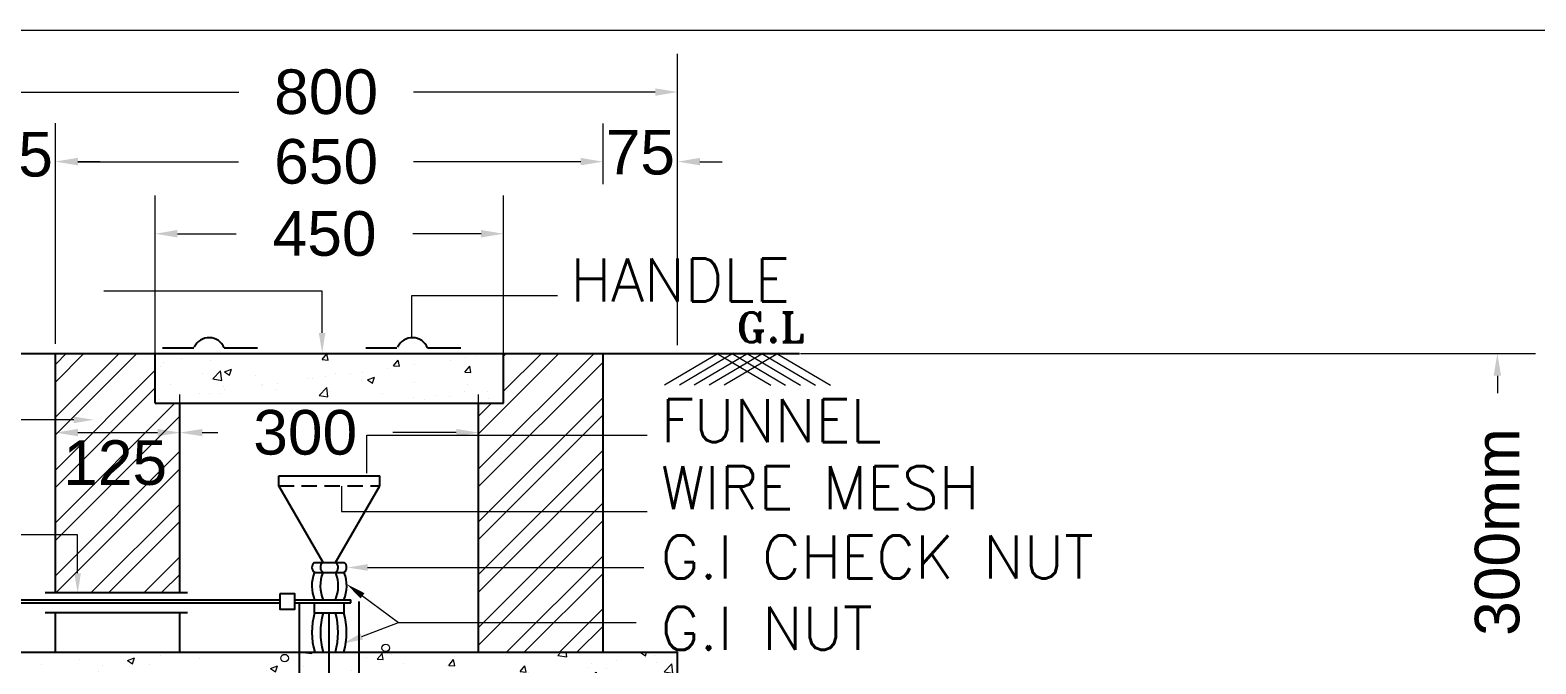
# Model space of a CAD drawing. Extents: x 3505867 to 3988380, y -625948 to -590408.
# Drawn here: x 3724660 to 3727261, y -613877 to -612783 of the extents above; entities that cross this region are included whole.
import ezdxf

# ---------------------------------------------------------------- set-up
doc = ezdxf.new("R2010")
doc.units = 0
doc.header["$LTSCALE"] = 6
doc.header["$MEASUREMENT"] = 0
doc.linetypes.add('CENTER', pattern=[50.8, 31.75, -6.35, 6.35, -6.35])
doc.linetypes.add('HIDDEN', pattern=[0.375, 0.25, -0.125])
doc.layers.get('0').update_dxf_attribs({"linetype": 'CONTINUOUS'})
doc.layers.add('ELECTRICAL', color=5, linetype='CONTINUOUS')
doc.layers.add('EP', color=3, linetype='CONTINUOUS')
for name, color, linetype, lineweight in [('HAT', 250, 'CONTINUOUS', 5), ('TXT', 7, 'CONTINUOUS', 18), ('WORKING', 113, 'CONTINUOUS', 0)]:
    doc.layers.add(name, color=color, linetype=linetype, lineweight=lineweight)
doc.styles.add('ARIAL', font='')
doc.styles.add('ROMANS', font='romans.shx')
doc.styles.add('ROMANT', font='romant.shx')
doc.styles.get('ARIAL').set_extended_font_data('Arial')

# ---------------------------------------------------------------- blocks, each defined once
blk = doc.blocks.new('*X203')
at = {"color": 0}
for p, q in [((2622.9, 7608), (2686.6, 7671.7)), ((2622.9, 7661), (2633.6, 7671.7)), ((2622.9, 7590.3), (2704.3, 7671.7)), ((2622.9, 7643.3), (2651.2, 7671.7)), ((2622.9, 7554.9), (2722.9, 7654.9)), ((2622.9, 7537.3), (2722.9, 7637.3)), ((2622.9, 7501.9), (2742.7, 7621.7)), ((2622.9, 7484.2), (2747.9, 7609.2)), ((2622.9, 7448.9), (2747.9, 7573.9)), ((2623.4, 7431.7), (2747.9, 7556.2)), ((2658.7, 7431.7), (2747.9, 7520.8)), ((2676.4, 7431.7), (2747.9, 7503.2)), ((2711.8, 7431.7), (2747.9, 7467.8)), ((2729.4, 7431.7), (2747.9, 7450.1))]:
    blk.add_line(p, q, dxfattribs=at)
blk = doc.blocks.new('*X204')
at = {"color": 0}
for p, q in [((3047.9, 7555.7), (3163.9, 7671.7)), ((3047.9, 7591), (3128.5, 7671.7)), ((3072.9, 7633.7), (3110.9, 7671.7)), ((3072.9, 7669.1), (3075.5, 7671.7)), ((3047.9, 7538), (3172.9, 7663)), ((3047.9, 7502.6), (3172.9, 7627.6)), ((3047.9, 7608.7), (3060.9, 7621.7)), ((3047.9, 7485), (3172.9, 7610)), ((3047.9, 7449.6), (3172.9, 7574.6)), ((3047.9, 7431.9), (3172.9, 7556.9)), ((3047.9, 7396.6), (3172.9, 7521.6)), ((3047.9, 7378.9), (3172.9, 7503.9)), ((3076, 7371.7), (3172.9, 7468.5)), ((3093.7, 7371.7), (3172.9, 7450.9)), ((3129.1, 7371.7), (3172.9, 7415.5)), ((3146.7, 7371.7), (3172.9, 7397.8))]:
    blk.add_line(p, q, dxfattribs=at)
blk = doc.blocks.new('*X205')
at = {"color": 0}
for p, q in [((2551.5, 7371.3), (2552.6, 7371.7)), ((2551.5, 7371.3), (2556.5, 7367.9)), ((2556.5, 7367.9), (2557.8, 7371.7)), ((2564.7, 7371.5), (2564.7, 7371.5)), ((2874.4, 7371.1), (2874.9, 7371.7)), ((2874.4, 7371.1), (2880.4, 7370.5)), ((2880.4, 7370.5), (2880.2, 7371.7)), ((2946.1, 7364.8), (2951, 7370.5)), ((2952.1, 7364.3), (2951, 7370.5)), ((2960.5, 7369.4), (2960.5, 7369.4)), ((3074.5, 7368.5), (3074.5, 7368.5)), ((3127.5, 7368.5), (3130.5, 7371.7)), ((3127.5, 7368.5), (3136.4, 7367.1)), ((3136.4, 7367.1), (3135.8, 7371.7)), ((3210.4, 7371.5), (3210.9, 7371.7)), ((3210.4, 7371.5), (3215.4, 7368.1)), ((3215.4, 7368.1), (3216.6, 7371.7)), ((2583.6, 7355.8), (2583.6, 7355.8)), ((2608.6, 7359.1), (2608.6, 7359.1)), ((2646.5, 7364.1), (2646.5, 7364.1)), ((2670.4, 7358.1), (2670.4, 7358.1)), ((2695.2, 7363.3), (2702.2, 7365.9)), ((2695.2, 7363.3), (2700.2, 7359.9)), ((2700.2, 7359.9), (2702.2, 7365.9)), ((2717.3, 7359.1), (2717.3, 7359.1)), ((2728.7, 7368.1), (2728.7, 7368.1)), ((2767.8, 7365.5), (2767.8, 7365.5)), ((2838.9, 7355.3), (2845.9, 7357.9)), ((2838.9, 7355.3), (2843.9, 7351.9)), ((2843.9, 7351.9), (2845.9, 7357.9)), ((2872.3, 7357.8), (2872.3, 7357.8)), ((2920.3, 7353.2), (2920.3, 7353.2)), ((2935.5, 7366.2), (2935.5, 7366.2)), ((2946.1, 7364.8), (2952.1, 7364.3)), ((2972.3, 7360.7), (2972.3, 7360.7)), ((3016.2, 7358.5), (3016.2, 7358.5)), ((3017.9, 7358.5), (3022.7, 7364.3)), ((3017.9, 7358.5), (3023.9, 7358)), ((3023.9, 7358), (3022.7, 7364.3)), ((3023.6, 7367.7), (3023.6, 7367.7)), ((3089.6, 7352.2), (3094.4, 7358)), ((3095.6, 7351.7), (3094.4, 7358)), ((3156.8, 7356.6), (3156.8, 7356.6)), ((3161.3, 7359.9), (3161.3, 7359.9)), ((3176.2, 7355.4), (3176.2, 7355.4)), ((3186.3, 7363.2), (3186.3, 7363.2)), ((3215.1, 7366.6), (3215.1, 7366.6)), ((3224.2, 7368.2), (3224.2, 7368.2)), ((3226.7, 7361.8), (3226.7, 7361.8)), ((3234.2, 7351.9), (3242, 7360.1)), ((3243.1, 7350.6), (3242, 7360.1)), ((2553.8, 7338.1), (2553.8, 7338.1)), ((2563.5, 7338.2), (2563.5, 7338.2)), ((2598.7, 7348), (2598.7, 7348)), ((2607.1, 7337.3), (2614.9, 7345.4)), ((2612.1, 7348.1), (2612.1, 7348.1)), ((2614, 7344.6), (2614, 7344.6)), ((2616, 7335.9), (2614.9, 7345.4)), ((2652.1, 7345.8), (2652.1, 7345.8)), ((2665.9, 7352.1), (2665.9, 7352.1)), ((2705.5, 7343.5), (2705.5, 7343.5)), ((2746.2, 7341.2), (2746.2, 7341.2)), ((2758.9, 7341.2), (2758.9, 7341.2)), ((2809.4, 7349.6), (2809.4, 7349.6)), ((2812.2, 7339), (2812.2, 7339)), ((2818.5, 7339.7), (2818.5, 7339.7)), ((2834.4, 7352.9), (2834.4, 7352.9)), ((2869.8, 7346.8), (2869.8, 7346.8)), ((2957.9, 7348.5), (2957.9, 7348.5)), ((2982.6, 7347.2), (2989.6, 7349.9)), ((2982.6, 7347.2), (2987.6, 7343.9)), ((2987.6, 7343.9), (2989.7, 7349.9)), ((3035.2, 7343.3), (3035.2, 7343.3)), ((3060.2, 7346.6), (3060.2, 7346.6)), ((3072.9, 7340.8), (3072.9, 7340.8)), ((3089.6, 7352.2), (3095.6, 7351.7)), ((3098.1, 7351.6), (3098.1, 7351.6)), ((3098.5, 7346.6), (3098.5, 7346.6)), ((3124.9, 7348.3), (3124.9, 7348.3)), ((3126.4, 7339.2), (3133.4, 7341.9)), ((3126.4, 7339.2), (3131.3, 7335.9)), ((3131.3, 7335.9), (3133.4, 7341.9)), ((3161.3, 7346), (3166.1, 7351.7)), ((3161.3, 7346), (3167.3, 7345.4)), ((3167.3, 7345.4), (3166.2, 7351.7)), ((3233.1, 7339.7), (3237.9, 7345.4)), ((3233.1, 7339.7), (3239, 7339.2)), ((3234.2, 7351.9), (3243.1, 7350.6)), ((3239, 7339.2), (3237.9, 7345.4)), ((2566.4, 7336.8), (2566.4, 7336.8)), ((2601.4, 7320.9), (2606.2, 7326.7)), ((2607.4, 7320.4), (2606.2, 7326.7)), ((2607.1, 7337.3), (2616, 7335.9)), ((2611.2, 7331), (2618.2, 7333.7)), ((2611.2, 7331), (2616.2, 7327.7)), ((2616.2, 7327.6), (2618.2, 7333.7)), ((2619.8, 7334.6), (2619.8, 7334.6)), ((2620.2, 7324.6), (2620.2, 7324.6)), ((2673.2, 7332.3), (2673.2, 7332.3)), ((2683.3, 7333), (2683.3, 7333)), ((2708.4, 7336.3), (2708.4, 7336.3)), ((2713.8, 7320.7), (2721.6, 7328.9)), ((2716, 7325.8), (2716, 7325.8)), ((2722.7, 7319.4), (2721.6, 7328.8)), ((2726.6, 7330.1), (2726.6, 7330.1)), ((2754.9, 7323), (2761.9, 7325.7)), ((2754.9, 7323), (2759.9, 7319.6)), ((2759.9, 7319.6), (2761.9, 7325.7)), ((2766.6, 7332.2), (2766.6, 7332.2)), ((2779.9, 7327.8), (2779.9, 7327.8)), ((2833.3, 7325.6), (2833.3, 7325.6)), ((2841.2, 7328.5), (2841.2, 7328.5)), ((2865.6, 7336.7), (2865.6, 7336.7)), ((2919, 7334.5), (2919, 7334.5)), ((2934.2, 7330), (2934.2, 7330)), ((2971.1, 7327.4), (2971.1, 7327.4)), ((2972.1, 7335), (2972.1, 7335)), ((2972.4, 7332.2), (2972.4, 7332.2)), ((2981.8, 7326.6), (2981.8, 7326.6)), ((3022.4, 7334.4), (3022.4, 7334.4)), ((3025.8, 7330), (3025.8, 7330)), ((3040.2, 7336.6), (3040.2, 7336.6)), ((3079.2, 7327.7), (3079.2, 7327.7)), ((3132.5, 7325.5), (3132.5, 7325.5)), ((3160, 7323.8), (3160, 7323.8)), ((3185.9, 7323.2), (3185.9, 7323.2)), ((3197.9, 7328.7), (3197.9, 7328.7)), ((3225.5, 7328.5), (3225.5, 7328.5)), ((2557.3, 7316.4), (2557.3, 7316.4)), ((2582.3, 7319.7), (2582.3, 7319.7)), ((2601.4, 7320.9), (2607.4, 7320.4)), ((2612.8, 7311.3), (2612.8, 7311.3)), ((2664.7, 7318.8), (2664.7, 7318.8)), ((2673.1, 7314.7), (2677.9, 7320.4)), ((2673.1, 7314.7), (2679.1, 7314.1)), ((2679.1, 7314.1), (2677.9, 7320.4)), ((2713.8, 7320.7), (2722.7, 7319.4)), ((2724.6, 7308.5), (2724.6, 7308.5)), ((2744.8, 7308.4), (2749.7, 7314.1)), ((2744.8, 7308.4), (2750.8, 7307.9)), ((2750.8, 7307.9), (2749.7, 7314.1)), ((2782.9, 7318.5), (2782.9, 7318.5)), ((2783.1, 7310.1), (2783.1, 7310.1)), ((2808.1, 7313.4), (2808.1, 7313.4)), ((2816.6, 7302.1), (2821.4, 7307.9)), ((2820.5, 7304.2), (2828.3, 7312.3)), ((2822.6, 7301.6), (2821.4, 7307.9)), ((2829.4, 7302.8), (2828.3, 7312.3)), ((2846, 7318.4), (2846, 7318.4)), ((2868.6, 7313.5), (2868.6, 7313.5)), ((2919.1, 7319.9), (2919.1, 7319.9)), ((2923.5, 7316.5), (2923.5, 7316.5)), ((2940.1, 7321), (2940.1, 7321)), ((2993.5, 7318.8), (2993.5, 7318.8)), ((3042.3, 7307), (3049.3, 7309.7)), ((3046.9, 7316.5), (3046.9, 7316.5)), ((3047.3, 7303.6), (3049.3, 7309.7)), ((3071.8, 7312.1), (3071.8, 7312.1)), ((3100.2, 7314.3), (3100.2, 7314.3)), ((3123.6, 7315), (3123.6, 7315)), ((3135, 7320.5), (3135, 7320.5)), ((3136.7, 7311.6), (3136.7, 7311.6)), ((3153.6, 7312), (3153.6, 7312)), ((3175, 7322.1), (3175, 7322.1)), ((3195, 7321.6), (3195, 7321.6)), ((3207, 7309.8), (3207, 7309.8)), ((3239.3, 7320.9), (3239.3, 7320.9)), ((2562.3, 7304.9), (2562.3, 7304.9)), ((2578.8, 7297.2), (2578.8, 7297.2)), ((2632.2, 7294.9), (2632.2, 7294.9)), ((2657, 7293.5), (2657, 7293.5)), ((2666.3, 7298.5), (2666.3, 7298.5)), ((2670.9, 7290.7), (2677.9, 7293.4)), ((2675.9, 7287.4), (2677.9, 7293.4)), ((2682.1, 7296.8), (2682.1, 7296.8)), ((2685.6, 7292.7), (2685.6, 7292.7)), ((2719.9, 7301.8), (2719.9, 7301.8)), ((2765.3, 7298.9), (2765.3, 7298.9)), ((2806.9, 7296.5), (2806.9, 7296.5)), ((2816.6, 7302.1), (2822.5, 7301.6)), ((2817.3, 7306.4), (2817.3, 7306.4)), ((2820.5, 7304.2), (2829.4, 7302.8)), ((2865.2, 7306.5), (2865.2, 7306.5)), ((2927.3, 7287.6), (2935.1, 7295.7)), ((2936.2, 7286.2), (2935.1, 7295.7)), ((2945.8, 7295.6), (2945.8, 7295.6)), ((2960, 7289.6), (2964.8, 7295.3)), ((2966, 7289), (2964.9, 7295.3)), ((2969.9, 7294.1), (2969.9, 7294.1)), ((3008.9, 7303.9), (3008.9, 7303.9)), ((3021.2, 7301.1), (3021.2, 7301.1)), ((3033.9, 7307.2), (3033.9, 7307.2)), ((3042.3, 7307), (3047.3, 7303.6)), ((3071.7, 7307.5), (3071.7, 7307.5)), ((3078.3, 7301.6), (3078.3, 7301.6)), ((3186, 7299), (3193.1, 7301.7)), ((3186, 7299), (3191, 7295.6)), ((3191, 7295.6), (3193.1, 7301.7)), ((3224.3, 7295.2), (3224.3, 7295.2)), ((3234.7, 7297.6), (3234.7, 7297.6)), ((2549.6, 7278.4), (2549.6, 7278.4)), ((2556, 7280.2), (2556, 7280.2)), ((2593.9, 7285.2), (2593.9, 7285.2)), ((2608, 7288.4), (2608, 7288.4)), ((2611.5, 7278), (2611.5, 7278)), ((2663.5, 7285.5), (2663.5, 7285.5)), ((2670.9, 7290.7), (2675.9, 7287.4)), ((2714.8, 7292.5), (2714.8, 7292.5)), ((2739, 7290.4), (2739, 7290.4)), ((2748.6, 7286.5), (2748.6, 7286.5)), ((2792.3, 7288.2), (2792.3, 7288.2)), ((2814.6, 7282.7), (2821.6, 7285.4)), ((2814.6, 7282.7), (2819.6, 7279.4)), ((2819.6, 7279.4), (2821.6, 7285.4)), ((2819.7, 7279), (2819.7, 7279)), ((2845.7, 7285.9), (2845.7, 7285.9)), ((2867.4, 7280.2), (2867.4, 7280.2)), ((2882.8, 7287.3), (2882.8, 7287.3)), ((2917.9, 7286.6), (2917.9, 7286.6)), ((2927.3, 7287.6), (2936.2, 7286.3)), ((2952.5, 7281.4), (2952.5, 7281.4)), ((2960, 7289.6), (2966, 7289)), ((2961.7, 7281.5), (2961.7, 7281.5)), ((3005.9, 7279.1), (3005.9, 7279.1)), ((3020, 7291.6), (3020, 7291.6)), ((3031.7, 7283.3), (3036.6, 7289)), ((3031.7, 7283.3), (3037.7, 7282.8)), ((3034.6, 7271.7), (3041.8, 7279.2)), ((3037.7, 7282.8), (3036.6, 7289)), ((3042.7, 7271.7), (3041.8, 7279.2)), ((3103.5, 7277), (3108.3, 7282.8)), ((3109.5, 7276.5), (3108.3, 7282.8)), ((3108.7, 7281), (3108.7, 7281)), ((3122.4, 7281.7), (3122.4, 7281.7)), ((3133.7, 7284.3), (3133.7, 7284.3)), ((3171.6, 7289.3), (3171.6, 7289.3)), ((3173.8, 7288.8), (3173.8, 7288.8)), ((2690.2, 7276.5), (2690.2, 7276.5)), ((2781.8, 7274), (2781.8, 7274)), ((2816.1, 7273.1), (2816.1, 7273.1)), ((2958.3, 7274.7), (2965.3, 7277.4)), ((2958.3, 7274.7), (2962.8, 7271.7)), ((2963.4, 7271.7), (2965.3, 7277.4)), ((3045.5, 7272.7), (3045.5, 7272.7)), ((3059.3, 7276.9), (3059.3, 7276.9)), ((3070.5, 7274.2), (3070.5, 7274.2)), ((3103.5, 7277), (3109.5, 7276.5)), ((3112.6, 7274.6), (3112.6, 7274.6)), ((3166, 7272.4), (3166, 7272.4)), ((3176, 7271.7), (3180, 7276.5)), ((3180.9, 7271.7), (3180, 7276.5))]:
    blk.add_line(p, q, dxfattribs=at)
blk = doc.blocks.new('*X207')
at = {"color": 0}
for p, q in [((2794, 7671.3), (2794, 7671.3)), ((2821.8, 7671.7), (2824.9, 7671.4)), ((2824.9, 7671.4), (2824.9, 7671.7)), ((2890.6, 7665.7), (2895.5, 7671.4)), ((2896.6, 7665.1), (2895.5, 7671.4)), ((3020.9, 7671.4), (3020.9, 7671.4)), ((2728.2, 7658.7), (2728.2, 7658.7)), ((2730.9, 7663), (2730.9, 7663)), ((2749.4, 7666.4), (2749.4, 7666.4)), ((2778.7, 7665.1), (2778.7, 7665.1)), ((2792.5, 7653.3), (2799.5, 7656)), ((2797.5, 7650), (2799.6, 7656)), ((2890.6, 7665.7), (2896.6, 7665.1)), ((2956.7, 7656.8), (2956.7, 7656.8)), ((2962.4, 7659.4), (2967.2, 7665.1)), ((2962.4, 7659.4), (2968.4, 7658.9)), ((2962.6, 7661.4), (2962.6, 7661.4)), ((2968.4, 7658.9), (2967.2, 7665.1)), ((2983.2, 7660.3), (2983.2, 7660.3)), ((3019.9, 7665.1), (3019.9, 7665.1)), ((3034.1, 7653.1), (3038.9, 7658.9)), ((3034.6, 7667.3), (3034.6, 7667.3)), ((3040.1, 7652.6), (3038.9, 7658.9)), ((3044.9, 7668.4), (3044.9, 7668.4)), ((2770.2, 7651.5), (2770.2, 7651.5)), ((2780.8, 7646.1), (2788.6, 7654.2)), ((2780.8, 7646.1), (2789.7, 7644.7)), ((2789.7, 7644.7), (2788.6, 7654.2)), ((2792.5, 7653.3), (2797.5, 7650)), ((2823.6, 7649.3), (2823.6, 7649.3)), ((2846, 7641.4), (2846, 7641.4)), ((2877, 7647), (2877, 7647)), ((2880.8, 7646.4), (2880.8, 7646.4)), ((2893.8, 7648.5), (2893.8, 7648.5)), ((2904.3, 7651.4), (2904.3, 7651.4)), ((2918.8, 7651.8), (2918.8, 7651.8)), ((2930.3, 7644.8), (2930.3, 7644.8)), ((2931.3, 7652.8), (2931.3, 7652.8)), ((2936.3, 7645.3), (2943.3, 7648)), ((2936.3, 7645.3), (2941.2, 7642)), ((2941.2, 7642), (2943.3, 7648)), ((2983.7, 7642.5), (2983.7, 7642.5)), ((3034.1, 7653.1), (3040.1, 7652.6)), ((2737.9, 7640.4), (2737.9, 7640.4)), ((2767.7, 7631.9), (2767.7, 7631.9)), ((2777.5, 7631.8), (2777.5, 7631.8)), ((2787.6, 7631.4), (2787.6, 7631.4)), ((2791.3, 7638.1), (2791.3, 7638.1)), ((2792.8, 7635.2), (2792.8, 7635.2)), ((2829.4, 7639.3), (2829.4, 7639.3)), ((2830.6, 7640.2), (2830.6, 7640.2)), ((2844.7, 7635.9), (2844.7, 7635.9)), ((2887.5, 7629.5), (2895.3, 7637.6)), ((2887.5, 7629.5), (2896.4, 7628.1)), ((2896.4, 7628.1), (2895.3, 7637.6)), ((2898.1, 7633.6), (2898.1, 7633.6)), ((2951.4, 7631.3), (2951.4, 7631.3)), ((2982, 7627), (2982, 7627)), ((2993.5, 7625.6), (2993.5, 7625.6)), ((3004.8, 7629.1), (3004.8, 7629.1)), ((3018.6, 7628.9), (3018.6, 7628.9)), ((3033.4, 7634), (3033.4, 7634)), ((3037.1, 7640.3), (3037.1, 7640.3)), ((3056.5, 7633.9), (3056.5, 7633.9)), ((3058.2, 7626.8), (3058.2, 7626.8)), ((2727, 7625.4), (2727, 7625.4))]:
    blk.add_line(p, q, dxfattribs=at)
blk = doc.blocks.new('Earthing')
at = {"layer": 'ELECTRICAL'}
for p, q in [((-438.97, 307.61), (-435.9, 307.61)), ((-432.9, 307.61), (-429.65, 307.61)), ((-419.02, 307.61), (-415.96, 307.61)), ((-412.95, 307.61), (-409.7, 307.61)), ((-471.22, 307.07), (-376.45, 307.07)), ((-449.45, 283.63), (-449.45, 307.07)), ((-439.69, 302.19), (-439.69, 307.07)), ((-405.51, 302.19), (-405.51, 307.07)), ((-395.74, 277.77), (-395.74, 307.07)), ((-439.69, 302.19), (-405.51, 302.19)), ((-437.25, 283.63), (-437.25, 302.19)), ((-407.95, 277.77), (-407.95, 302.19)), ((-427.56, 295.07), (-417.64, 295.07)), ((-427.56, 294.1), (-427.56, 295.07)), ((-423.2, 286.56), (-427.56, 294.1)), ((-421.99, 286.56), (-417.64, 294.1)), ((-417.64, 294.1), (-417.64, 295.07)), ((-424.06, 286.56), (-421.13, 286.56)), ((-424.03, 285.6), (-421.17, 285.6)), ((-455.11, 282.9), (-427.45, 282.9)), ((-455.11, 282.61), (-427.45, 282.61)), ((-450.47, 283.63), (-436.51, 283.63)), ((-425.97, 282.9), (-420.49, 282.9)), ((-425.97, 282.61), (-420.49, 282.61)), ((-425.53, 241.14), (-425.53, 282.61)), ((-424.06, 281.63), (-424.06, 282.61)), ((-421.13, 281.63), (-421.13, 282.61)), ((-420.49, 282.61), (-420.49, 282.9)), ((-419.67, 248.46), (-419.67, 282.74)), ((-450.47, 281.68), (-436.51, 281.68)), ((-449.45, 277.77), (-449.45, 281.68)), ((-437.25, 277.77), (-437.25, 281.68)), ((-424.06, 281.63), (-421.13, 281.63)), ((-456.78, 277.77), (-388.42, 277.77)), ((-388.42, 268.01), (-388.42, 277.77))]:
    blk.add_line(p, q, dxfattribs=at)
at = {"layer": 'ELECTRICAL', "linetype": 'HIDDEN'}
blk.add_line((-427.56, 294.1), (-417.64, 294.1), dxfattribs=at)
at = {"layer": 'ELECTRICAL', "linetype": 'CENTER'}
blk.add_line((-422.6, 97.16), (-422.6, 281.63), dxfattribs=at)
at = {"layer": 'ELECTRICAL'}
blk.add_lwpolyline([(-427.45, 283.49), (-427.45, 282.01), (-425.97, 282.01), (-425.97, 283.49)], close=True, dxfattribs=at)
for centre, radius, start, end in [((-434.39, 307.02), 1.6, 21.6724, 155.8916), ((-414.44, 307.02), 1.6, 21.6724, 155.8916), ((-423.72, 286.09), 0.585, 126.6163, 237.6815), ((-420.69, 284.28), 3.62, 159.1719, 202.3854), ((-422.89, 286.09), 0.585, 126.6163, 237.6815), ((-419.86, 284.28), 3.62, 159.1719, 202.3854), ((-422.31, 286.09), 0.585, 302.3185, 53.3837), ((-425.34, 284.28), 3.62, 337.6146, 20.8281), ((-421.48, 286.09), 0.585, 302.3185, 53.3837), ((-424.51, 284.28), 3.62, 337.6146, 20.8281), ((-417.16, 279.73), 7.14, 164.5254, 195.878), ((-416.33, 279.73), 7.14, 164.5254, 195.878), ((-428.87, 279.73), 7.14, 344.122, 15.4746), ((-428.04, 279.73), 7.14, 344.122, 15.4746)]:
    blk.add_arc(centre, radius, start, end, dxfattribs=at)
at = {"layer": 'HAT'}
for p, q in [((-384.39, 307.1), (-389.71, 303.96)), ((-382.92, 307.1), (-388.24, 303.96)), ((-381.46, 307.1), (-386.78, 303.96)), ((-379.99, 307.1), (-385.31, 303.96)), ((-384.6, 307.1), (-379.28, 303.96)), ((-378.53, 307.1), (-383.85, 303.96)), ((-383.14, 307.1), (-377.82, 303.96)), ((-381.67, 307.1), (-376.35, 303.96)), ((-380.21, 307.1), (-374.89, 303.96)), ((-378.74, 307.1), (-373.42, 303.96))]:
    blk.add_line(p, q, dxfattribs=at)
for centre in [(-417.06, 278.2), (-426.99, 277.19)]:
    blk.add_circle(centre, 0.373, dxfattribs=at)
at = {"layer": 'TXT', "color": 7}
for p, q in [((-542.46, 338.78), (-274.97, 338.78)), ((-423.3, 313.19), (-444.73, 313.19)), ((-423.3, 309.09), (-423.3, 313.19)), ((-414.5, 312.76), (-400.22, 312.76)), ((-414.5, 308.67), (-414.5, 312.76)), ((-447.67, 300.56), (-468.14, 300.56)), ((-418.9, 299.06), (-391.42, 299.06)), ((-418.9, 295.32), (-418.9, 299.06)), ((-421.39, 294.07), (-421.39, 291.57)), ((-421.39, 291.57), (-391.42, 291.57)), ((-447.29, 289.27), (-467.56, 289.27)), ((-447.29, 285.52), (-447.29, 289.27)), ((-418.84, 286.08), (-391.72, 286.08)), ((-419.34, 283.3), (-415.82, 280.68)), ((-419.4, 279.33), (-415.82, 280.68)), ((-415.82, 280.68), (-392.48, 280.68))]:
    blk.add_line(p, q, dxfattribs=at)
at = {"layer": 'TXT', "color": 3}
for points in [[(-422.98, 309.09), (-423.63, 309.09), (-423.3, 307.13)], [(-447.67, 300.89), (-447.67, 300.24), (-445.72, 300.56)], [(-446.97, 285.52), (-447.62, 285.52), (-447.29, 283.57)], [(-418.84, 285.76), (-418.84, 286.41), (-420.79, 286.08)], [(-419.53, 283.04), (-419.14, 283.56), (-420.9, 284.46)], [(-419.29, 279.02), (-419.52, 279.63), (-421.23, 278.63)]]:
    blk.add_solid(points, dxfattribs=at)
at = {"layer": 'WORKING', "color": 8, "linetype": 'ByBlock', "lineweight": 9}
for p, q in [((-388.42, 307.87), (-388.42, 336.46)), ((-449.45, 308.02), (-449.45, 329.65)), ((-449.45, 308.02), (-449.45, 329.63)), ((-395.74, 323.66), (-395.74, 329.63)), ((-395.74, 323.66), (-395.74, 329.63)), ((-388.42, 323.66), (-388.42, 329.63)), ((-439.69, 307.15), (-439.69, 322.56)), ((-405.51, 307.15), (-405.51, 322.56)), ((-376.37, 307.07), (-304.23, 307.07)), ((-449.45, 295.49), (-449.45, 303.06)), ((-437.25, 295.49), (-437.25, 303.06)), ((-437.25, 297.49), (-437.25, 303.06)), ((-407.95, 297.49), (-407.95, 303.06))]:
    blk.add_line(p, q, dxfattribs=at)
at = {"layer": 'WORKING', "color": 8, "linetype": 'ByBlock'}
for p, q in [((-454.59, 332.71), (-431.49, 332.71)), ((-390.61, 332.71), (-414.33, 332.71)), ((-447.27, 325.9), (-445.08, 325.9)), ((-447.27, 325.88), (-431.5, 325.88)), ((-397.93, 325.88), (-414.32, 325.88)), ((-397.93, 325.88), (-400.12, 325.88)), ((-386.23, 325.88), (-384.04, 325.88)), ((-437.5, 318.81), (-431.73, 318.81)), ((-407.7, 318.81), (-414.4, 318.81)), ((-307.98, 304.88), (-307.98, 303.18)), ((-447.27, 299.31), (-439.44, 299.31)), ((-435.06, 299.31), (-433.53, 299.31)), ((-410.14, 299.31), (-416.38, 299.31))]:
    blk.add_line(p, q, dxfattribs=at)
for points in [[(-390.61, 333.07), (-390.61, 332.34), (-388.42, 332.71)], [(-447.27, 326.26), (-447.27, 325.53), (-449.45, 325.9)], [(-447.27, 326.25), (-447.27, 325.52), (-449.45, 325.88)], [(-397.93, 326.25), (-397.93, 325.52), (-395.74, 325.88)], [(-397.93, 326.25), (-397.93, 325.52), (-395.74, 325.88)], [(-386.23, 326.25), (-386.23, 325.52), (-388.42, 325.88)], [(-437.5, 319.18), (-437.5, 318.45), (-439.69, 318.81)], [(-407.7, 319.18), (-407.7, 318.45), (-405.51, 318.81)], [(-308.35, 304.88), (-307.62, 304.88), (-307.98, 307.07)], [(-447.27, 299.67), (-447.27, 298.95), (-449.45, 299.31)], [(-439.44, 299.67), (-439.44, 298.95), (-437.25, 299.31)], [(-435.06, 299.67), (-435.06, 298.95), (-437.25, 299.31)], [(-410.14, 299.67), (-410.14, 298.95), (-407.95, 299.31)]]:
    blk.add_solid(points, dxfattribs=at)
at = {"layer": 'HAT', "xscale": 0.0976562640903461, "yscale": 0.0976562640903461, "zscale": 0.0976562640903461}
for name in ['*X203', '*X207', '*X204', '*X205']:
    blk.add_blockref(name, (-705.59, -442.12), dxfattribs=at)
at = {"layer": 'TXT', "color": 7}
for s, height, style, p in [('HANDLE', 4.219, 'ROMANS', (-398.93, 312.17)), ('G.L', 2.93, 'ROMANT', (-382.61, 308.17)), ('FUNNEL', 4.219, 'ROMANS', (-390.08, 298.37)), ('WIRE MESH', 4.219, 'ROMANS', (-390.08, 291.8)), ('G.I CHECK NUT', 4.2188, 'ROMANS', (-390.08, 285)), ('G.I NUT', 4.219, 'ROMANS', (-390.08, 278))]:
    blk.add_text(s, height=height, dxfattribs=dict(at, style=style)).set_placement(p)
at = {"layer": 'WORKING', "color": 7, "linetype": 'ByBlock', "char_height": 4.375, "attachment_point": 5, "style": 'ARIAL'}
for s, insert in [('\\A1;800', (-422.91, 332.71)), ('\\A1;75', (-453.12, 326.58)), ('\\A1;650', (-422.91, 325.88)), ('\\A1;75', (-392.08, 326.78)), ('\\A1;450', (-423.06, 318.81)), ('\\A1;300', (-424.96, 299.31)), ('\\A1;125', (-443.61, 296.34))]:
    blk.add_mtext(s, dxfattribs=dict(at, insert=insert))
at = {"layer": 'WORKING', "color": 7, "linetype": 'ByBlock', "insert": (-307.98, 289.56), "char_height": 4.375, "attachment_point": 5, "rotation": 90, "style": 'ARIAL'}
blk.add_mtext('\\A1;300mm', dxfattribs=at)

msp = doc.modelspace()

# ---------------------------------------------------------------- block references
at = {"layer": 'EP', "color": 7, "linetype": 'ByBlock', "xscale": 17.600327341887, "yscale": 17.600327341887, "zscale": 17.600327341887}
msp.add_blockref('Earthing', (3732615, -618746.1), dxfattribs=at)

doc.saveas('drawing.dxf')
